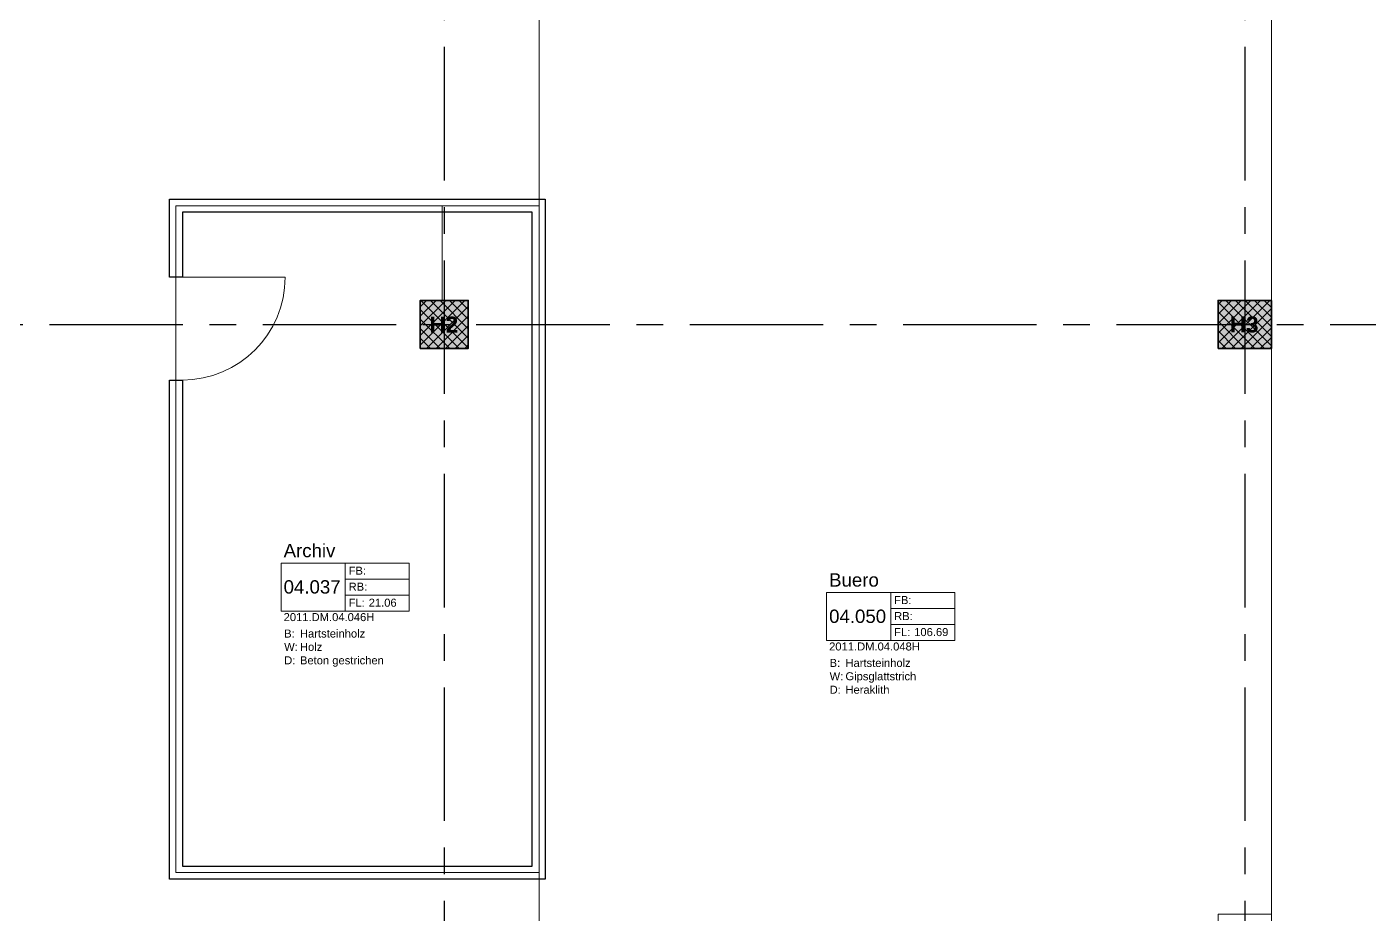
# Model space of a CAD drawing. Header units: millimetres. Extents: x -5 to 111, y -3 to 86.
# Drawn here: x 11.19 to 23.77, y 26.88 to 35.19 of the extents above; entities that cross this region are included whole.
import ezdxf

# ---------------------------------------------------------------- set-up
doc = ezdxf.new("R2010")
doc.units = ezdxf.units.MM
doc.linetypes.add('MITTE', pattern=[2, 1.25, -0.25, 0.25, -0.25])
doc.layers.add('A1------H-', color=8, linetype='Continuous')
for name, color, linetype, lineweight in [('A1E00---E-', 3, 'MITTE', 25), ('A1E00---T-', 3, 'Continuous', 25), ('A1E2----E-', 4, 'Continuous', 35), ('A1E2----H-', 5, 'Continuous', 18), ('A1M11---E-', 3, 'Continuous', 25), ('A1M16---E-', 5, 'Continuous', 18), ('A1Z21---E-', 210, 'Continuous', 18), ('A1Z29---T-', 5, 'Continuous', 18)]:
    doc.layers.add(name, color=color, linetype=linetype, lineweight=lineweight)
doc.styles.add('ARIAL', font='ARIAL.TTF')
doc.styles.add('ARIALFETT', font='ARIALBD.TTF')

# ---------------------------------------------------------------- blocks, each defined once
blk = doc.blocks.new('bbl-raumstempel')
for points in [[(0, 0), (0, -0.45), (1.2, -0.45), (1.2, 0), (0, 0)], [(0.6, -0.45), (0.6, 0)], [(0.6, -0.15), (1.2, -0.15)], [(0.6, -0.3), (1.2, -0.3)], [(1.2, -0.3), (1.2, -0.45)]]:
    blk.add_lwpolyline(points)
at = {"style": 'ARIAL'}
for s, p in [('FB:', (0.632, -0.108)), ('RB:', (0.632, -0.258)), ('FL:', (0.632, -0.408)), ('B:', (0.028, -0.697)), ('W:', (0.028, -0.822)), ('D:', (0.028, -0.948))]:
    blk.add_text(s, height=0.075, dxfattribs=at).set_placement(p)
for tag, p, height in [('RAUMBEZ', (0.023, 0.055), 0.125), ('FB', (0.82, -0.108), 0.075), ('RNR1', (0.023, -0.285), 0.125), ('RB', (0.82, -0.258), 0.075), ('FLAECHE', (0.82, -0.408), 0.075), ('RNR2', (0.023, -0.543), 0.075), ('B', (0.176, -0.697), 0.075), ('W', (0.176, -0.822), 0.075), ('D', (0.176, -0.948), 0.075)]:
    blk.add_attdef(tag, p, '', height=height, dxfattribs=at)
blk = doc.blocks.new('2011.DM.04.046H', base_point=(12.585, 33.512))
at = {"layer": 'A1Z21---E-'}
blk.add_lwpolyline([(12.585, 33.512), (15.079, 33.512), (15.079, 32.625), (14.875, 32.625), (14.875, 32.175), (15.325, 32.175), (15.325, 32.625), (15.079, 32.625), (15.079, 33.512), (15.99, 33.512), (15.99, 27.266), (12.585, 27.266)], close=True, dxfattribs=at)
at = {"layer": 'A1Z21---E-', "style": 'ARIAL', "flags": 1}
blk.add_attdef('C_NUMBER', (12.585, 33.512), '', height=10, dxfattribs=at)
blk = doc.blocks.new('2011.DM.04.048H', base_point=(22.85, 22.325))
at = {"layer": 'A1Z21---E-'}
blk.add_lwpolyline([(22.85, 22.325), (15.99, 22.325), (15.99, 37.545), (15.99, 37.945), (15.99, 37.945), (19.197, 37.945), (19.197, 37.945), (19.46, 37.945), (19.46, 37.945), (22.345, 37.945), (22.349, 37.953), (22.381, 37.925), (22.822, 37.925), (22.85, 37.949), (22.85, 32.625), (22.35, 32.625), (22.35, 32.175), (22.85, 32.175), (22.85, 26.875), (22.35, 26.875), (22.35, 26.425), (22.85, 26.425), (22.85, 22.325)], close=True, dxfattribs=at)
at = {"layer": 'A1Z21---E-', "style": 'ARIAL', "flags": 1}
blk.add_attdef('C_NUMBER', (22.85, 22.325), '', height=10, dxfattribs=at)
blk = doc.blocks.new('2011.DM.04.049V', base_point=(35.55, 47.104))
at = {"layer": 'A1Z21---E-'}
for points in [[(24.65, 44.558), (22.807, 44.558), (22.807, 44.125), (22.85, 44.125), (22.85, 43.675), (22.74, 43.675), (22.74, 38.375), (22.822, 38.375), (22.85, 38.35), (22.85, 22.325)], [(15.99, 26.727), (15.99, 27.266), (12.585, 27.266), (12.585, 33.512), (15.985, 33.512), (15.99, 33.512), (15.99, 35.434), (12.58, 35.434), (12.58, 37.545), (15.99, 37.545), (15.99, 37.945), (15.327, 37.945), (15.324, 37.95), (15.299, 37.925), (14.875, 37.925), (14.55, 37.925), (14.55, 42.495), (12.587, 42.495), (12.587, 43.75), (10.725, 43.75), (10.725, 43.18), (10.7, 43.18), (10.701, 20.474)]]:
    blk.add_lwpolyline(points, dxfattribs=at)
at = {"layer": 'A1Z21---E-', "style": 'ARIAL', "flags": 1}
blk.add_attdef('C_NUMBER', (35.55, 47.104), '', height=10, dxfattribs=at)

msp = doc.modelspace()

# ---------------------------------------------------------------- hatches: boundary and pattern name
at = {"layer": 'A1------H-'}
for points in [[(14.875, 32.175), (15.325, 32.175), (15.325, 32.625), (14.875, 32.625)], [(14.875, 32.175), (15.325, 32.175), (15.325, 32.625), (14.875, 32.625)], [(22.35, 32.175), (22.85, 32.175), (22.85, 32.625), (22.35, 32.625)]]:
    msp.add_hatch(color=256, dxfattribs=at).paths.add_polyline_path(points)
at = {"layer": 'A1E2----H-'}
h = msp.add_hatch(dxfattribs=at)
h.set_pattern_fill('ANSI37', color=256, scale=0.02, style=0)
h.paths.add_polyline_path([(14.875, 32.175), (15.325, 32.175), (15.325, 32.625), (14.875, 32.625)])
h = msp.add_hatch(dxfattribs=at)
h.set_pattern_fill('ANSI37', color=256, scale=0.02, style=0)
h.paths.add_polyline_path([(14.875, 32.175), (15.325, 32.175), (15.325, 32.625), (14.875, 32.625)])
h = msp.add_hatch(dxfattribs=at)
h.set_pattern_fill('ANSI37', color=256, scale=0.02, style=0)
h.paths.add_polyline_path([(22.35, 32.175), (22.85, 32.175), (22.85, 32.625), (22.35, 32.625)])

# ---------------------------------------------------------------- linework, layer by layer
at = {"layer": 'A1E00---E-'}
for p, q in [((15.1, 79), (15.1, 14.9776)), ((22.6, 79), (22.6, 14.9776)), ((1.4, 32.4), (89.8, 32.4))]:
    msp.add_line(p, q, dxfattribs=at)
at = {"layer": 'A1E2----E-', "flags": 128}
for points in [[(14.875, 32.175), (15.325, 32.175), (15.325, 32.625), (14.875, 32.625), (14.875, 32.175)], [(14.875, 32.175), (15.325, 32.175), (15.325, 32.625), (14.875, 32.625), (14.875, 32.175)], [(22.35, 32.175), (22.85, 32.175), (22.85, 32.625), (22.35, 32.625), (22.35, 32.175)]]:
    msp.add_lwpolyline(points, dxfattribs=at)
at = {"layer": 'A1M11---E-'}
msp.add_lwpolyline([(12.525, 27.205), (12.525, 31.8794), (12.6457, 31.8794), (12.6457, 27.3267), (15.9243, 27.3267), (15.9243, 33.4513), (12.6457, 33.4513), (12.6457, 32.8428), (12.525, 32.8428), (12.525, 33.573), (16.045, 33.573), (16.045, 27.205)], close=True, dxfattribs=at)
at = {"layer": 'A1M16---E-'}
msp.add_line((12.6457, 32.8428), (13.6091, 32.8428), dxfattribs=at)
msp.add_arc((12.6457, 32.8428), 0.9634, 270, 0, dxfattribs=at)

# ---------------------------------------------------------------- block references
at = {"layer": 'A1Z21---E-'}
for name, p in [('2011.DM.04.049V', (35.55, 47.1039)), ('2011.DM.04.048H', (22.85, 22.325)), ('2011.DM.04.046H', (12.5853, 33.5122))]:
    msp.add_blockref(name, p, dxfattribs=at)
at = {"layer": 'A1Z29---T-'}
for p, values in [((13.5717, 30.1645), {'FLAECHE': '21.06', 'RAUMBEZ': 'Archiv', 'RNR1': '04.037', 'RNR2': '2011.DM.04.046H', 'B': 'Hartsteinholz', 'W': 'Holz', 'D': 'Beton gestrichen'}), ((18.683, 29.8893), {'FLAECHE': '106.69', 'RAUMBEZ': 'Buero', 'RNR1': '04.050', 'RNR2': '2011.DM.04.048H', 'B': 'Hartsteinholz', 'W': 'Gipsglattstrich', 'D': 'Heraklith'})]:
    msp.add_blockref('bbl-raumstempel', p, dxfattribs=at).add_auto_attribs(values)

# ---------------------------------------------------------------- texts
at = {"layer": 'A1E00---T-', "style": 'ARIALFETT'}
for s, p in [('H2', (14.9623, 32.3239)), ('H3', (22.4615, 32.3252))]:
    msp.add_text(s, height=0.15, dxfattribs=at).set_placement(p)

doc.saveas('drawing.dxf')
